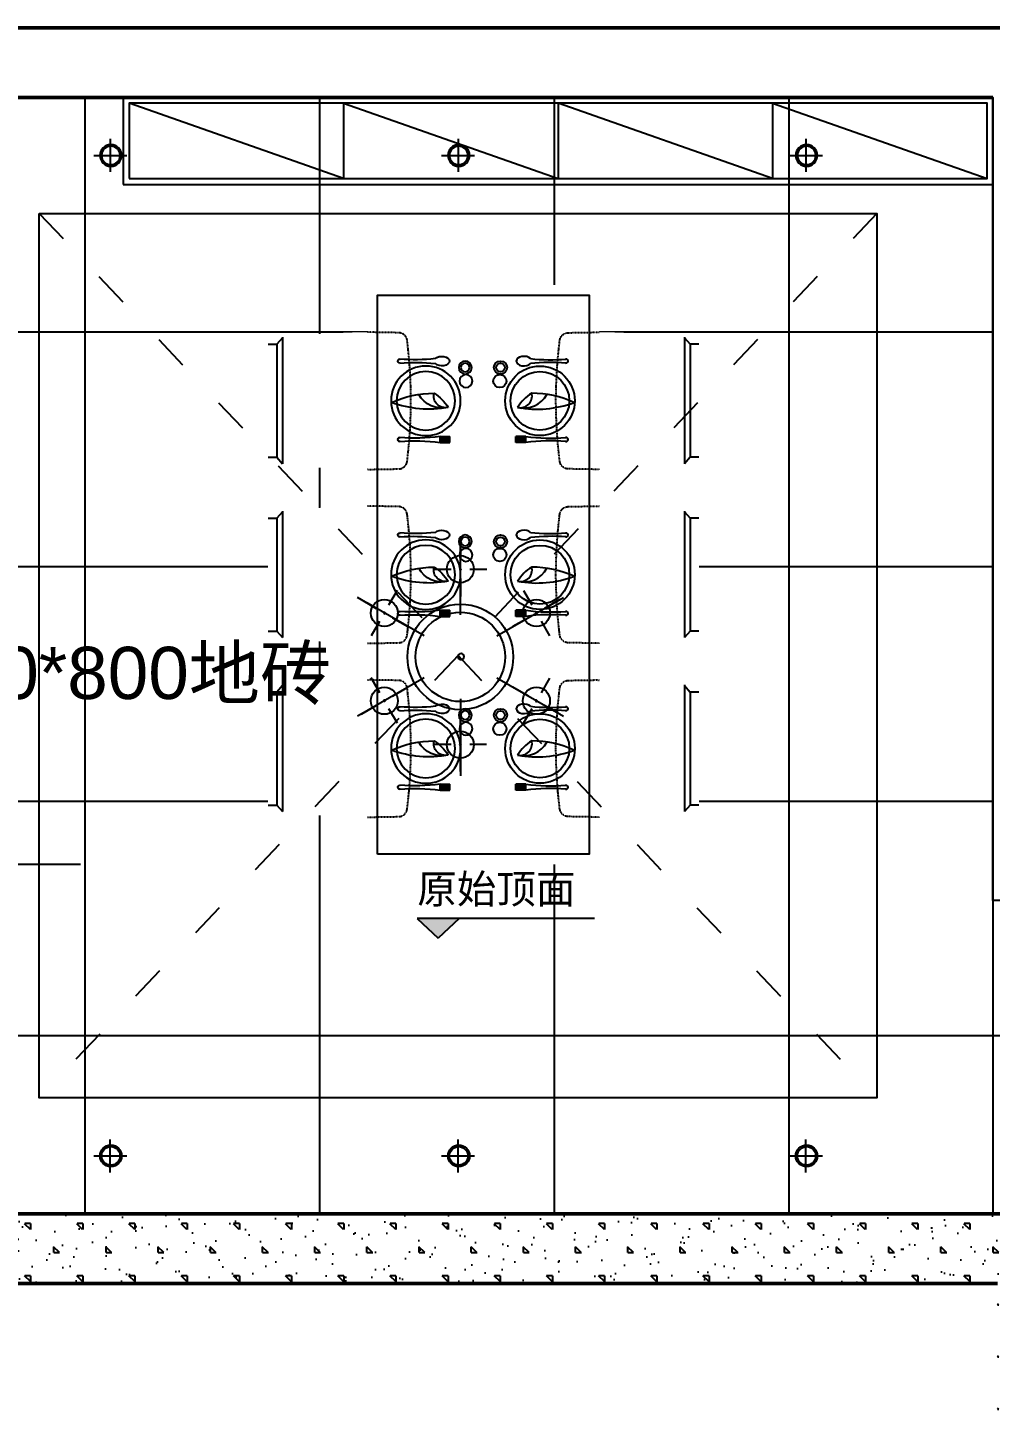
# Model space of a CAD drawing. Header units: millimetres. Extents: x 404985 to 540841, y 1898 to 26709.
# Drawn here: x 517357 to 520676, y 12008 to 16827 of the extents above; entities that cross this region are included whole.
import ezdxf

# ---------------------------------------------------------------- set-up
doc = ezdxf.new("R2010")
doc.units = ezdxf.units.MM
doc.set_wipeout_variables(frame=1)
doc.linetypes.add('ACAD_ISO02W100', pattern=[15, 12, -3])
doc.linetypes.add('ACAD_ISO03W100', pattern=[30, 12, -18])
for name, color, linetype in [('内部标注', 115, 'Continuous'), ('地面铺装', 251, 'Continuous'), ('填充图块', 7, 'Continuous'), ('家具内线', 251, 'Continuous'), ('标注标高', 115, 'Continuous'), ('标注说明', 50, 'Continuous'), ('水路布置', 255, 'Continuous'), ('灯具内线', 8, 'Continuous'), ('灯具外线', 22, 'Continuous'), ('顶面布置', 1, 'Continuous')]:
    doc.layers.add(name, color=color, linetype=linetype)
doc.layers.add('原始结构', color=7, linetype='Continuous', lineweight=50)
doc.layers.add('家具外线', color=135, linetype='Continuous', lineweight=25)
doc.styles.get("Standard").update_dxf_attribs({"font": 'arial.ttf'})

# ---------------------------------------------------------------- blocks, each defined once
blk = doc.blocks.new('2012121412400080')
at = {"layer": '家具内线', "linetype": 'ACAD_ISO02W100', "ltscale": 0.01}
for p, q in [((-42.9, 235), (-37.3, 234.5)), ((-37.3, 234.5), (-32, 233)), ((-32, 233), (-26.2, 230)), ((-26.2, 230), (-21.7, 226.2)), ((-21.7, 226.2), (-17.6, 221.2)), ((-17.6, 221.2), (-15, 216.1)), ((-15, 216.1), (-13, 208.2)), ((-13, 208.2), (-11.2, 191.5)), ((-11.2, 191.5), (-7.4, 155.5)), ((-7.4, 155.5), (-3.7, 109.6)), ((-3.7, 109.6), (-0.6, 45.5)), ((-0.6, 45.5), (0, 0)), ((0, 0), (-0.6, -45.5)), ((-0.6, -45.5), (-3.7, -109.6)), ((-3.7, -109.6), (-7.4, -155.5)), ((-11.2, -191.5), (-13, -208.2)), ((-7.4, -155.5), (-11.2, -191.5)), ((-37.3, -234.5), (-42.9, -235)), ((-32, -233), (-37.3, -234.5)), ((-26.2, -230), (-32, -233)), ((-21.7, -226.2), (-26.2, -230)), ((-17.6, -221.2), (-21.7, -226.2)), ((-15, -216.1), (-17.6, -221.2)), ((-13, -208.2), (-15, -216.1))]:
    blk.add_line(p, q, dxfattribs=at)
at = {"ltscale": 0.01}
blk.add_wipeout([(-399.6, 223.9), (-345.5, 228.6), (-276.1, 233), (-203.8, 235.8), (-150, 236.4), (-150, -236.4), (-203.8, -235.8), (-276.1, -233), (-345.5, -228.6), (-399.6, -223.9), (-442.9, -219.4), (-492.9, -217.4), (-492.9, 217.4), (-442.9, 219.4)], dxfattribs=at).dxf.layer = '家具外线'
at = {"layer": '家具内线', "linetype": 'ACAD_ISO02W100', "ltscale": 0.01}
for p, q in [((-136.2, 236.6), (-42.9, 235)), ((-136.2, -236.6), (-150, -236.4)), ((-42.9, -235), (-136.2, -236.6))]:
    blk.add_line(p, q, dxfattribs=at)
blk.add_lwpolyline([(-150, 236.4), (-136.2, 236.6)], dxfattribs=at)
at = {"layer": '家具外线', "ltscale": 0.01}
for p, q in [((-492.9, 195), (-462.9, 195)), ((-462.9, 195), (-442.9, 217.4)), ((-462.9, -195), (-462.9, 195)), ((-442.9, -219.4), (-442.9, 217.4)), ((-492.9, -195), (-462.9, -195)), ((-442.9, -217.4), (-462.9, -195))]:
    blk.add_line(p, q, dxfattribs=at)
blk = doc.blocks.new('TABLE SETTING-PL')
at = {"layer": '家具内线'}
for p, q in [((-192.1, 65.4), (-192.1, 110.4)), ((-192.1, 110.4), (-163.8, 110.4)), ((-188.7, 110.4), (-188.7, 65.4)), ((-188.7, 65.4), (-167.2, 65.4)), ((-183.3, 110.4), (-183.3, 65.4)), ((-178, 110.4), (-178, 65.4)), ((-172.6, 110.4), (-172.6, 65.4)), ((-167.2, 110.4), (-167.2, 65.4)), ((-163.8, 65.4), (-163.8, 110.4))]:
    blk.add_line(p, q, dxfattribs=at)
for centre, radius in [((91, 184.5), 30), ((153.1, 181.5), 30), ((153.1, 181.5), 20), ((0, 0), 160), ((0, 0), 135)]:
    blk.add_circle(centre, radius, dxfattribs=at)
for centre, radius, start, end in [((-1049.2, -50.5), 864.9, 355.38898, 7.70042), ((693.3, -50.5), 864.9, 172.29958, 184.61102), ((447.7, 12.6), 486.1, 169.32925, 200.51152), ((87.4, 73.7), 120.9, 166.17457, 241.33258), ((21.9, 89.7), 53.5, 166.03509, 284.03158), ((-130.5, -62.9), 193.6, 31.33192, 58.73475), ((-447.9, 40.3), 482.8, 335.78348, 359.70011), ((-688.4, -50.5), 864.9, 355.38898, 6.25554), ((1054, -50.5), 864.9, 173.74446, 184.61102), ((-178, -120), 9.15, 168.12584, 11.87416), ((182.8, -120), 9.15, 168.12584, 11.87416)]:
    blk.add_arc(centre, radius, start, end, dxfattribs=at)
blk.add_ellipse((182.8, 73.6), major_axis=(0, 35.1), ratio=0.625062, start_param=3.693742, end_param=8.872629, dxfattribs=at)
blk = doc.blocks.new('*U153')
at = {"ltscale": 0.01}
blk.add_wipeout([(-400, 400), (-400, -1600), (400, -1600), (400, 400)], dxfattribs=at).dxf.layer = '家具外线'
at = {"layer": '家具内线', "extrusion": (0, 0, -1), "yscale": 0.75, "zscale": -0.75}
for p, xscale, rotation in [((198.8, 0), -0.75, 90), ((-194.8, 0), 0.75, 270), ((198.8, -600), -0.75, 90), ((-194.8, -600), 0.75, 270), ((198.8, -1200), -0.75, 90), ((-194.8, -1200), 0.75, 270)]:
    blk.add_blockref('TABLE SETTING-PL', p, dxfattribs=dict(at, xscale=xscale, rotation=rotation))
at = {"layer": '家具外线', "ltscale": 0.01}
blk.add_blockref('2012121412400080', (-250, 0), dxfattribs=at)
at = {"layer": '家具外线', "ltscale": 0.01, "xscale": -1}
blk.add_blockref('2012121412400080', (250, 0), dxfattribs=at)
at = {"layer": '家具内线', "ltscale": 0.01}
blk.add_lwpolyline([(-365, 365), (-365, -1565), (365, -1565), (365, 365)], close=True, dxfattribs=at)
at = {"layer": '家具外线', "ltscale": 0.01}
for p in [(-250, -600), (-250, -1200)]:
    blk.add_blockref('2012121412400080', p, dxfattribs=at)
at = {"layer": '家具外线', "ltscale": 0.01, "xscale": -1}
for p in [(250, -600), (250, -1200)]:
    blk.add_blockref('2012121412400080', p, dxfattribs=at)
blk = doc.blocks.new('A$C602221C4')
at = {"layer": '灯具外线'}
for p, q in [((56.9, 0), (56.9, 113.8)), ((113.8, 56.9), (0, 56.9))]:
    blk.add_line(p, q, dxfattribs=at)
for radius in [37.4, 31.9]:
    blk.add_circle((56.9, 59.1), radius, dxfattribs=at)
blk = doc.blocks.new('2012092917234939')
at = {"layer": '灯具内线'}
for p, q in [((-2.1, 394.3), (-2.1, 333.9)), ((-2.1, 394.3), (-2.1, 333.9)), ((-91.9, 301.7), (-34.3, 301.7)), ((-91.9, 301.7), (-34.3, 301.7)), ((30.1, 301.7), (89, 301.7)), ((30.1, 301.7), (89, 301.7)), ((-2.1, 269.5), (-2.1, 207.7)), ((-2.1, 269.5), (-2.1, 207.7)), ((-344.6, 196.5), (-292.3, 166.3)), ((-344.6, 196.5), (-292.3, 166.3)), ((-248.4, 178.1), (-218.9, 229.2)), ((-248.4, 178.1), (-218.9, 229.2)), ((215.3, 228), (244.1, 178.1)), ((215.3, 228), (244.1, 178.1)), ((340.4, 196.5), (288.1, 166.3)), ((340.4, 196.5), (288.1, 166.3)), ((-309.3, 72.5), (-280.5, 122.4)), ((-309.3, 72.5), (-280.5, 122.4)), ((-236.6, 134.2), (-183.1, 103.3)), ((-236.6, 134.2), (-183.1, 103.3)), ((232.3, 134.2), (178.8, 103.3)), ((232.3, 134.2), (178.8, 103.3)), ((276.3, 122.4), (305.8, 71.3)), ((276.3, 122.4), (305.8, 71.3)), ((-280.5, -124.8), (-310, -73.7)), ((-280.5, -124.8), (-310, -73.7)), ((305.1, -74.9), (276.3, -124.8)), ((305.1, -74.9), (276.3, -124.8)), ((-236.6, -136.6), (-183.1, -105.7)), ((-236.6, -136.6), (-183.1, -105.7)), ((232.3, -136.6), (178.8, -105.7)), ((232.3, -136.6), (178.8, -105.7)), ((-344.6, -198.9), (-292.3, -168.7)), ((-344.6, -198.9), (-292.3, -168.7)), ((-219.6, -230.4), (-248.4, -180.5)), ((-219.6, -230.4), (-248.4, -180.5)), ((244.1, -180.5), (214.6, -231.6)), ((244.1, -180.5), (214.6, -231.6)), ((340.4, -198.9), (288.1, -168.7)), ((340.4, -198.9), (288.1, -168.7)), ((-34.3, -304.1), (-93.3, -304.1)), ((-34.3, -304.1), (-93.3, -304.1)), ((-2.1, -396.7), (-2.1, -336.3)), ((-2.1, -396.7), (-2.1, -336.3)), ((87.6, -304.1), (30.1, -304.1)), ((87.6, -304.1), (30.1, -304.1))]:
    blk.add_line(p, q, dxfattribs=at)
for points in [[(-4.2, 301.2, 1), (0.5, 301.2, 1)], [(-4.2, 301.2, 1), (0.5, 301.2, 1)], [(-265.1, 148.2, 1), (-262.7, 152.3, 1)], [(-265.1, 148.2, 1), (-262.7, 152.3, 1)], [(258.8, 151.8, 1), (261.1, 147.8, 1)], [(258.8, 151.8, 1), (261.1, 147.8, 1)], [(-263, -154.2, 1), (-265.3, -150.2, 1)], [(-263, -154.2, 1), (-265.3, -150.2, 1)], [(260.8, -150.6, 1), (258.5, -154.7, 1)], [(260.8, -150.6, 1), (258.5, -154.7, 1)], [(0, -303.6, 1), (-4.7, -303.6, 1)], [(0, -303.6, 1), (-4.7, -303.6, 1)]]:
    blk.add_lwpolyline(points, format="xyb", close=True, dxfattribs=at)
for centre in [(-264.4, 150.2), (260.2, 150.2), (-264.4, -152.7), (260.2, -152.7), (-2.1, -304.1)]:
    blk.add_circle(centre, 46.7, dxfattribs=at)
at = {"layer": '灯具外线'}
for p, q in [((-2.1, 143.6), (-2.1, 409)), ((-2.1, 143.6), (-2.1, 409)), ((-127.5, 71.2), (-357.3, 203.9)), ((-127.5, 71.2), (-357.3, 203.9)), ((123.3, 71.2), (353.1, 203.9)), ((123.3, 71.2), (353.1, 203.9)), ((-127.5, -73.6), (-357.3, -206.3)), ((-127.5, -73.6), (-357.3, -206.3)), ((123.3, -73.6), (353.1, -206.3)), ((123.3, -73.6), (353.1, -206.3)), ((-2.1, -146), (-2.1, -411.4)), ((-2.1, -146), (-2.1, -411.4)), ((-2.1, -271.9), (-2.1, -210.2)), ((-2.1, -271.9), (-2.1, -210.2))]:
    blk.add_line(p, q, dxfattribs=at)
blk.add_lwpolyline([(0, -10.5, 1), (0, 10.5, 1)], format="xyb", close=True, dxfattribs=at)
blk.add_lwpolyline([(0, -10.5, 1), (0, 10.5, 1)], format="xyb", close=True, dxfattribs=at)
for centre, radius in [((-2.1, 301.7), 46.7), ((-2.1, -1.2), 182.3), ((-2.1, -1.2), 154.3)]:
    blk.add_circle(centre, radius, dxfattribs=at)
blk = doc.blocks.new('A$C6E1560F4')
at = {"layer": '标注标高'}
blk.add_hatch(color=256, dxfattribs=at).paths.add_polyline_path([(144.8, 67.2), (0, 67.2), (72.4, 0)])
for p, q in [((611.1, 67.2), (0, 67.2)), ((0, 67.2), (72.4, 0)), ((144.8, 67.2), (72.4, 0))]:
    blk.add_line(p, q, dxfattribs=at)

msp = doc.modelspace()

# ---------------------------------------------------------------- hatches: boundary and pattern name
at = {"layer": '地面铺装'}
h = msp.add_hatch(dxfattribs=at)
h.set_pattern_fill('水平/垂直栅格', color=256, scale=255)
h.set_pattern_definition([(0, (513505.94, 16587), (0, 809.625), []), (90, (513505.94, 16587), (-809.625, 5e-14), [])])
h.paths.add_polyline_path([(513505.9, 13133), (513505.9, 12734), (515997.9, 12734), (516857.9, 12734), (520942.9, 12734), (520942.9, 12570), (522192.9, 12570), (524559.9, 12570), (524559.9, 12780), (524945.9, 12780), (525805.9, 12776), (525805.9, 13646), (525805.9, 13815), (523805.8, 13815), (523116.4, 13815), (520685.9, 13815), (520685.9, 14595), (520685.9, 15795), (520685.9, 16587), (513505.9, 16587), (513505.9, 15979)])
h.paths.add_polyline_path([(516920.2, 14384.6), (518459.1, 14384.6), (518459.1, 14755.5), (516920.2, 14755.5)], flags=24)
at = {"layer": '填充图块'}
h = msp.add_hatch(dxfattribs=at)
h.set_pattern_fill('混凝土3', color=256, scale=20, pattern_type=2)
h.set_pattern_definition([(67, (67346.36, 1.73), (-102.840264, -86.710143), [0, -145]), (153, (67346.36, 1.73), (70.245338, -126.458474), [0, -194]), (74, (67366.36, -4e-12), (-129.956868, -87.5714), [0, -246]), (286, (67366.36, -4e-12), (149.1821, -82.058653), [0, -162.4]), (114, (67546.36, 5.2), (-177.42154, 52.363195), [0, -130]), (90, (67446.36, -4e-12), (-180, 1e-14), [20, -160]), (135, (67466.36, -4e-12), (-179.99969, -179.99969), [28.284, -226.274]), (180, (67546.36, 100), (-2e-14, -180), [20, -160]), (135, (67546.36, 260), (-179.99969, -179.99969), [28.284, -226.274]), (270, (67546.36, 100), (180, -3e-14), [20, -160]), (135, (67466.36, 180), (-179.99969, -179.99969), [28.284, -226.274]), (0, (67446.36, -4e-12), (0, 180), [20, -160]), (135, (67546.36, 80), (-179.99969, -179.99969), [28.284, -226.274])])
h.paths.add_polyline_path([(520942.9, 12734), (520942.9, 12590), (520927.9, 12590), (520927.9, 12570), (520934.4, 12330), (520927.9, 12330), (520927.9, 12310), (520942.9, 12008.4), (520701.9, 12008.4), (520701.9, 12494), (517197.9, 12494), (517197.9, 12008.4), (516957.9, 12008.4), (516957.9, 12734)])

# ---------------------------------------------------------------- linework, layer by layer
at = {"layer": '原始结构'}
for p, q in [((525871.8, 16827), (513265.9, 16827)), ((520685.9, 16587), (513505.9, 16587)), ((520942.9, 12734), (516857.9, 12734)), ((520701.9, 12494), (517197.9, 12494))]:
    msp.add_line(p, q, dxfattribs=at)
at = {"layer": '家具内线'}
for p, q in [((518445.9, 16307), (517705.9, 16567)), ((518445.9, 16567), (518445.9, 16307)), ((518445.9, 16567), (519185.9, 16307)), ((519185.9, 16567), (519185.9, 16307)), ((519925.9, 16307), (519185.9, 16567)), ((519925.9, 16567), (519925.9, 16307)), ((519925.9, 16567), (520665.9, 16307))]:
    msp.add_line(p, q, dxfattribs=at)
msp.add_lwpolyline([(517705.9, 16307), (520665.9, 16307), (520665.9, 16567), (517705.9, 16567)], close=True, dxfattribs=at)
at = {"layer": '家具外线'}
msp.add_lwpolyline([(517685.9, 16287), (520685.9, 16287), (520685.9, 16587), (517685.9, 16587)], close=True, dxfattribs=at)

# ---------------------------------------------------------------- block references
at = {"layer": '内部标注'}
for p in [(516927.8, 13872.8), (518700.2, 13685.6)]:
    msp.add_blockref('A$C6E1560F4', p, dxfattribs=at)
at = {"layer": '顶面布置', "xscale": -1, "rotation": 270}
for p in [(517584, 16330.1), (518784, 16330.1), (519984, 16330.1)]:
    msp.add_blockref('A$C602221C4', p, dxfattribs=at)
at = {"layer": '顶面布置', "rotation": 270}
for p in [(517584, 12990.9), (518784, 12990.9), (519984, 12990.9)]:
    msp.add_blockref('A$C602221C4', p, dxfattribs=at)

# ---------------------------------------------------------------- next in the draw order: block references
at = {"layer": '家具外线', "ltscale": 0.01, "xscale": -1, "rotation": 180}
msp.add_blockref('*U153', (518928.5, 14340), dxfattribs=at)

# ---------------------------------------------------------------- next in the draw order: linework, layer by layer
at = {"layer": '水路布置'}
msp.add_lwpolyline([(520685.9, 16587), (513505.9, 16587), (513505.9, 12734), (520942.9, 12734), (520942.9, 12570), (524559.9, 12570), (524559.9, 12780), (525805.9, 12780), (525805.9, 13815), (520685.9, 13815), (520685.9, 16587)], dxfattribs=at)
at = {"layer": '灯具内线', "linetype": 'ACAD_ISO03W100', "ltscale": 10}
for points in [[(520285.9, 16187), (517395.9, 13134)], [(517395.9, 16187), (520285.9, 13134)]]:
    msp.add_lwpolyline(points, dxfattribs=at)
at = {"layer": '顶面布置'}
for points in [[(513505.9, 16587), (520685.9, 16587), (520685.9, 12734), (513505.9, 12734)], [(517395.9, 16187), (520285.9, 16187), (520285.9, 13134), (517395.9, 13134)]]:
    msp.add_lwpolyline(points, close=True, dxfattribs=at)
msp.add_lwpolyline([(517095.9, 16587), (520685.9, 16587), (520685.9, 12734), (517095.9, 12734)], dxfattribs=at)

# ---------------------------------------------------------------- next in the draw order: block references
at = {"layer": '灯具外线', "ltscale": 0.3}
msp.add_blockref('2012092917234939', (518851, 14657.4), dxfattribs=at)

# ---------------------------------------------------------------- next in the draw order: texts
at = {"layer": '内部标注', "insert": (518700.2, 13905.2), "char_height": 100, "attachment_point": 1}
msp.add_mtext_dynamic_manual_height_columns('{\\fSimSun|b0|i0|c134|p2;原始顶面}', width=596.518, gutter_width=1097.3, heights=[0], dxfattribs=at)
at = {"layer": '标注说明', "insert": (516975.3, 14690.9), "char_height": 180, "attachment_point": 1}
msp.add_mtext_dynamic_manual_height_columns('800*800{\\fSimSun|b0|i0|c134|p2;地砖}', width=1863.365, gutter_width=1097.3, heights=[0], dxfattribs=at)

doc.saveas('drawing.dxf')
